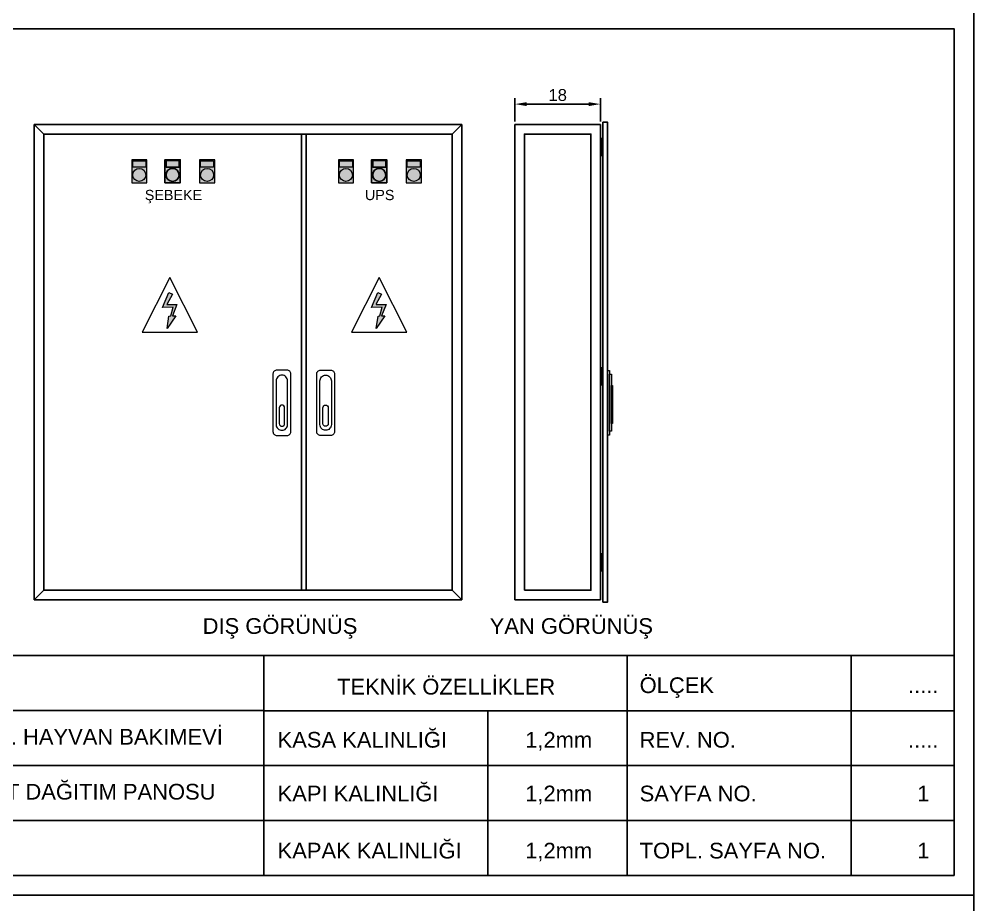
# Model space of a CAD drawing. Header units: millimetres. Extents: x 2046 to 14753, y 2361 to 29276.
# Drawn here: x 10252.7 to 10453.7, y 3766.4 to 3952.9 of the extents above; entities that cross this region are included whole.
import ezdxf
from ezdxf.enums import TextEntityAlignment as Align

# ---------------------------------------------------------------- set-up
doc = ezdxf.new("R2010")
doc.units = ezdxf.units.MM
doc.linetypes.add('ACAD_ISO02W100', pattern=[15, 12, -3])
for name, color, linetype in [('KASKAT', 7, 'Continuous'), ('Layer 1', 7, 'Continuous'), ('MYKOLON', 3, 'Continuous'), ('MYKUVVET', 1, 'Continuous')]:
    doc.layers.add(name, color=color, linetype=linetype)
doc.styles.add('MY5', font='arial.ttf')
doc.styles.get("Standard").update_dxf_attribs({"font": 'arial.ttf'})
doc.dimstyles.new('ISO-25', dxfattribs={"dimtxt": 2.5, "dimasz": 2.5, "dimexe": 1.25, "dimexo": 0.625, "dimtad": 1, "dimtxsty": 'Standard', "dimcen": 2.5, "dimadec": 0, "dimazin": 0, "dimtfac": 1, "dimtmove": 0, "dimatfit": 3, "dimfxl": 1, "dimarcsym": 0})

# ---------------------------------------------------------------- blocks, each defined once
blk = doc.blocks.new('Y1')
at = {"linetype": 'Continuous'}
h = blk.add_hatch(color=250, dxfattribs=at)
h.set_gradient(color1=(51, 51, 51), color2=(97, 97, 97), one_color=1, tint=0.38, name='HEMISPHERICAL')
h.paths.add_polyline_path([(17.5, 35), (-17.5, 35), (-17.5, -18), (17.5, -18)])
h.paths.add_polyline_path([(-15, 18), (-15, 33), (15, 33), (15, 18)], flags=16)
h = blk.add_hatch(color=7, dxfattribs=at)
h.set_gradient(color1=(255, 255, 255), color2=(232, 232, 232), rotation=90, one_color=1, tint=0.91, name='CYLINDER')
h.paths.add_polyline_path([(-15, 33), (15, 33), (15, 18), (-15, 18)])
h = blk.add_hatch(color=3)
h.set_gradient(color1=(0, 255, 0), one_color=1, tint=1, name='SPHERICAL')
h.paths.add_polyline_path([(15, 0, 1), (-15, 0, 1)])
at = {"color": 250, "linetype": 'Continuous'}
for points in [[(-17.5, -18), (17.5, -18), (17.5, 35), (-17.5, 35)], [(-15, 33), (15, 33), (15, 18), (-15, 18)]]:
    blk.add_lwpolyline(points, close=True, dxfattribs=at)
at = {"color": 4}
blk.add_circle((0, 0), 15, dxfattribs=at)
blk = doc.blocks.new('*D239')
at = {"layer": 'Defpoints', "color": 0, "transparency": 16777216}
for p in [(10375.07, 3934.98), (10357.07, 3930.67), (10375.07, 3930.67)]:
    blk.add_point(p, dxfattribs=at)
at = {"layer": 'MYKUVVET', "color": 0, "lineweight": -2, "transparency": 16777216}
for p, q in [((10357.07, 3931.29), (10357.07, 3936.23)), ((10375.07, 3931.29), (10375.07, 3936.23)), ((10359.57, 3934.98), (10372.57, 3934.98))]:
    blk.add_line(p, q, dxfattribs=at)
at = {"layer": 'MYKUVVET', "color": 0, "transparency": 16777216}
for points in [[(10359.57, 3935.39), (10359.57, 3934.56), (10357.07, 3934.98)], [(10372.57, 3935.39), (10372.57, 3934.56), (10375.07, 3934.98)]]:
    blk.add_solid(points, dxfattribs=at)
at = {"layer": 'MYKUVVET', "color": 0, "transparency": 16777216, "insert": (10366.07, 3936.88), "char_height": 2.5, "attachment_point": 5}
blk.add_mtext('18', dxfattribs=at)

msp = doc.modelspace()

# ---------------------------------------------------------------- hatches: boundary and pattern name
at = {"layer": 'KASKAT', "lineweight": 9}
h = msp.add_hatch(color=250, dxfattribs=at)
h.set_gradient(color1=(51, 51, 51), color2=(97, 97, 97), one_color=1, tint=0.38, name='HEMISPHERICAL')
h.paths.add_polyline_path([(10279.601, 3923.274), (10276.401, 3923.274), (10276.401, 3918.428), (10279.601, 3918.428)])
h.paths.add_polyline_path([(10276.629, 3921.72), (10276.629, 3923.091), (10279.372, 3923.091), (10279.372, 3921.72)], flags=16)
h = msp.add_hatch(color=250, dxfattribs=at)
h.set_gradient(color1=(51, 51, 51), color2=(97, 97, 97), one_color=1, tint=0.38, name='HEMISPHERICAL')
h.paths.add_polyline_path([(10293.874, 3923.274), (10290.674, 3923.274), (10290.674, 3918.428), (10293.874, 3918.428)])
h.paths.add_polyline_path([(10290.902, 3921.72), (10290.902, 3923.091), (10293.645, 3923.091), (10293.645, 3921.72)], flags=16)
h = msp.add_hatch(color=250, dxfattribs=at)
h.set_gradient(color1=(51, 51, 51), color2=(97, 97, 97), one_color=1, tint=0.38, name='HEMISPHERICAL')
h.paths.add_polyline_path([(10323.101, 3923.274), (10319.901, 3923.274), (10319.901, 3918.428), (10323.101, 3918.428)])
h.paths.add_polyline_path([(10320.129, 3921.72), (10320.129, 3923.091), (10322.872, 3923.091), (10322.872, 3921.72)], flags=16)
h = msp.add_hatch(color=250, dxfattribs=at)
h.set_gradient(color1=(51, 51, 51), color2=(97, 97, 97), one_color=1, tint=0.38, name='HEMISPHERICAL')
h.paths.add_polyline_path([(10337.374, 3923.274), (10334.174, 3923.274), (10334.174, 3918.428), (10337.374, 3918.428)])
h.paths.add_polyline_path([(10334.402, 3921.72), (10334.402, 3923.091), (10337.145, 3923.091), (10337.145, 3921.72)], flags=16)
h = msp.add_hatch(color=7, dxfattribs=at)
h.set_gradient(color1=(255, 255, 255), color2=(232, 232, 232), rotation=90, one_color=1, tint=0.91, name='CYLINDER')
h.paths.add_polyline_path([(10276.629, 3923.061), (10279.372, 3923.061), (10279.372, 3921.69), (10276.629, 3921.69)])
h = msp.add_hatch(color=2, dxfattribs=at)
h.set_gradient(color1=(255, 234, 0), one_color=1, tint=1, name='SPHERICAL')
h.paths.add_polyline_path([(10279.372, 3920.074, 1), (10276.629, 3920.074, 1)])
h = msp.add_hatch(color=7, dxfattribs=at)
h.set_gradient(color1=(255, 255, 255), color2=(232, 232, 232), rotation=90, one_color=1, tint=0.91, name='CYLINDER')
h.paths.add_polyline_path([(10290.902, 3923.061), (10293.645, 3923.061), (10293.645, 3921.69), (10290.902, 3921.69)])
h = msp.add_hatch(color=1, dxfattribs=at)
h.set_gradient(color1=(255, 0, 0), one_color=1, tint=1, name='SPHERICAL')
h.paths.add_polyline_path([(10293.645, 3920.074, 1), (10290.902, 3920.074, 1)])
h = msp.add_hatch(color=7, dxfattribs=at)
h.set_gradient(color1=(255, 255, 255), color2=(232, 232, 232), rotation=90, one_color=1, tint=0.91, name='CYLINDER')
h.paths.add_polyline_path([(10320.129, 3923.061), (10322.872, 3923.061), (10322.872, 3921.69), (10320.129, 3921.69)])
h = msp.add_hatch(color=2, dxfattribs=at)
h.set_gradient(color1=(255, 234, 0), one_color=1, tint=1, name='SPHERICAL')
h.paths.add_polyline_path([(10322.872, 3920.074, 1), (10320.129, 3920.074, 1)])
h = msp.add_hatch(color=7, dxfattribs=at)
h.set_gradient(color1=(255, 255, 255), color2=(232, 232, 232), rotation=90, one_color=1, tint=0.91, name='CYLINDER')
h.paths.add_polyline_path([(10334.402, 3923.061), (10337.145, 3923.061), (10337.145, 3921.69), (10334.402, 3921.69)])
h = msp.add_hatch(color=1, dxfattribs=at)
h.set_gradient(color1=(255, 0, 0), one_color=1, tint=1, name='SPHERICAL')
h.paths.add_polyline_path([(10337.145, 3920.074, 1), (10334.402, 3920.074, 1)])
at = {"layer": 'Layer 1', "linetype": 'ACAD_ISO02W100', "lineweight": 9, "ltscale": 200}
h = msp.add_hatch(color=0, dxfattribs=at)
h.dxf.hatch_style = 1
h.set_gradient(color1=(251, 214, 65), color2=(75, 65, 11), tint=1, name='INVCURVED')
h.paths.add_polyline_path([(10284.973, 3894.972), (10284.235, 3895.298), (10282.858, 3892.177), (10285.124, 3892.225), (10284.646, 3890.39), (10284.246, 3890.373), (10283.881, 3887.74), (10285.692, 3890.436), (10284.982, 3890.405), (10285.915, 3892.831), (10283.799, 3892.785)])
h = msp.add_hatch(color=0, dxfattribs=at)
h.dxf.hatch_style = 1
h.set_gradient(color1=(251, 214, 65), color2=(75, 65, 11), tint=1, name='INVCURVED')
h.paths.add_polyline_path([(10328.981, 3894.972), (10328.242, 3895.298), (10326.866, 3892.177), (10329.131, 3892.225), (10328.654, 3890.39), (10328.254, 3890.373), (10327.889, 3887.74), (10329.699, 3890.436), (10328.989, 3890.405), (10329.922, 3892.831), (10327.807, 3892.785)])

# ---------------------------------------------------------------- linework, layer by layer
at = {"lineweight": 9}
for p, q in [((10282.858, 3892.177), (10284.234, 3895.298)), ((10284.973, 3894.972), (10283.8, 3892.785)), ((10284.234, 3895.298), (10284.973, 3894.972)), ((10326.866, 3892.177), (10328.242, 3895.298)), ((10328.981, 3894.972), (10327.807, 3892.785)), ((10328.242, 3895.298), (10328.981, 3894.972)), ((10285.123, 3892.224), (10282.858, 3892.177)), ((10283.82, 3892.788), (10285.923, 3892.831)), ((10284.646, 3890.39), (10285.123, 3892.224)), ((10285.923, 3892.831), (10284.981, 3890.405)), ((10329.131, 3892.224), (10326.866, 3892.177)), ((10327.828, 3892.788), (10329.93, 3892.831)), ((10328.654, 3890.39), (10329.131, 3892.224)), ((10329.93, 3892.831), (10328.989, 3890.405)), ((10285.692, 3890.436), (10283.881, 3887.74)), ((10283.881, 3887.74), (10284.247, 3890.377)), ((10284.247, 3890.377), (10284.646, 3890.39)), ((10284.981, 3890.405), (10285.692, 3890.436)), ((10329.699, 3890.436), (10327.889, 3887.74)), ((10327.889, 3887.74), (10328.254, 3890.377)), ((10328.254, 3890.377), (10328.654, 3890.39)), ((10328.989, 3890.405), (10329.699, 3890.436))]:
    msp.add_line(p, q, dxfattribs=at)
for p, q in [((9976.789, 3818.89), (10449.544, 3818.89)), ((10304.199, 3818.89), (10304.199, 3772.624)), ((10380.716, 3818.89), (10380.716, 3772.624)), ((10427.859, 3818.89), (10427.859, 3772.624)), ((10104.873, 3807.323), (10304.199, 3807.323)), ((10304.199, 3807.245), (10449.544, 3807.245)), ((10351.342, 3807.245), (10351.342, 3772.624)), ((10104.873, 3795.757), (10434.652, 3795.757)), ((10304.199, 3795.757), (10449.544, 3795.757)), ((10104.873, 3784.19), (10449.544, 3784.19)), ((9976.789, 3772.624), (10449.544, 3772.624))]:
    msp.add_line(p, q)
for points in [[(10453.675, 3768.493), (10453.675, 3954.938), (9972.658, 3954.938), (9972.658, 3768.493), (10453.675, 3768.493)], [(10449.544, 3772.624), (10449.544, 3950.807), (9976.789, 3950.807), (9976.789, 3772.624)], [(10453.675, 3222.049), (10453.675, 3768.493), (9972.658, 3768.493), (9972.658, 3222.049), (10453.675, 3222.049)]]:
    msp.add_lwpolyline(points)
for points in [[(10306.939, 3865.242), (10309.099, 3865.242, 0.4142136), (10309.899, 3866.042), (10309.899, 3878.202, 0.4142136), (10309.099, 3879.002), (10306.939, 3879.002, 0.4142136), (10306.139, 3878.202), (10306.139, 3866.042, 0.4142136)], [(10318.3, 3865.242), (10316.14, 3865.242, -0.4142136), (10315.34, 3866.042), (10315.34, 3878.202, -0.4142136), (10316.14, 3879.002), (10318.3, 3879.002, -0.4142136), (10319.1, 3878.202), (10319.1, 3866.042, -0.4142136)], [(10308.019, 3866.322), (10308.019, 3866.322, 0.4142136), (10309.219, 3867.522), (10309.219, 3876.722, 0.4142136), (10308.019, 3877.922), (10308.019, 3877.922, 0.4142136), (10306.819, 3876.722), (10306.819, 3867.522, 0.4142136)], [(10317.22, 3866.322), (10317.22, 3866.322, -0.4142136), (10316.02, 3867.522), (10316.02, 3876.722, -0.4142136), (10317.22, 3877.922), (10317.22, 3877.922, -0.4142136), (10318.42, 3876.722), (10318.42, 3867.522, -0.4142136)], [(10308.019, 3867.162), (10308.019, 3867.162, 0.4142136), (10308.579, 3867.722), (10308.579, 3871.082, 0.4142136), (10308.019, 3871.642), (10308.019, 3871.642, 0.4142136), (10307.459, 3871.082), (10307.459, 3867.722, 0.4142136)], [(10317.22, 3867.162), (10317.22, 3867.162, -0.4142136), (10316.66, 3867.722), (10316.66, 3871.082, -0.4142136), (10317.22, 3871.642), (10317.22, 3871.642, -0.4142136), (10317.78, 3871.082), (10317.78, 3867.722, -0.4142136)]]:
    msp.add_lwpolyline(points, format="xyb", close=True, dxfattribs=at)
for points in [[(10376.574, 3878.922), (10376.974, 3878.922), (10376.974, 3865.322), (10376.574, 3865.322)], [(10376.974, 3878.122), (10377.374, 3878.122), (10377.374, 3866.122), (10376.974, 3866.122)], [(10377.374, 3875.746), (10377.574, 3875.746), (10377.574, 3867.722), (10377.374, 3867.722)]]:
    msp.add_lwpolyline(points, close=True, dxfattribs=at)
at = {"layer": 'KASKAT', "color": 252, "lineweight": 9}
for points in [[(10276.401, 3918.428), (10279.601, 3918.428), (10279.601, 3923.274), (10276.401, 3923.274)], [(10290.674, 3918.428), (10293.874, 3918.428), (10293.874, 3923.274), (10290.674, 3923.274)], [(10319.901, 3918.428), (10323.101, 3918.428), (10323.101, 3923.274), (10319.901, 3923.274)], [(10334.174, 3918.428), (10337.374, 3918.428), (10337.374, 3923.274), (10334.174, 3923.274)], [(10276.629, 3923.061), (10279.372, 3923.061), (10279.372, 3921.69), (10276.629, 3921.69)], [(10290.902, 3923.061), (10293.645, 3923.061), (10293.645, 3921.69), (10290.902, 3921.69)], [(10320.129, 3923.061), (10322.872, 3923.061), (10322.872, 3921.69), (10320.129, 3921.69)], [(10334.402, 3923.061), (10337.145, 3923.061), (10337.145, 3921.69), (10334.402, 3921.69)]]:
    msp.add_lwpolyline(points, close=True, dxfattribs=at)
for centre in [(10278.001, 3920.074), (10292.274, 3920.074), (10321.501, 3920.074), (10335.774, 3920.074)]:
    msp.add_circle(centre, 1.371, dxfattribs=at)
at = {"layer": 'Layer 1', "color": 0, "linetype": 'ACAD_ISO02W100', "lineweight": 9, "ltscale": 200, "extrusion": (-1.1e-15, -9e-16, -1)}
for p, q in [((10284.453, 3898.462), (10278.629, 3886.984)), ((10290.277, 3886.984), (10284.453, 3898.462)), ((10328.46, 3898.462), (10322.636, 3886.984)), ((10334.284, 3886.984), (10328.46, 3898.462)), ((10278.629, 3886.984), (10290.277, 3886.984)), ((10322.636, 3886.984), (10334.284, 3886.984))]:
    msp.add_line(p, q, dxfattribs=at)
at = {"layer": 'MYKUVVET', "color": 8}
for p, q in [((10255.882, 3930.669), (10257.882, 3928.669)), ((10345.882, 3930.669), (10343.882, 3928.669)), ((10312.119, 3832.669), (10312.119, 3928.669)), ((10313.119, 3832.669), (10313.119, 3928.669)), ((10375.074, 3927.764), (10375.574, 3927.764)), ((10375.324, 3927.764), (10375.324, 3924.158)), ((10375.074, 3924.158), (10375.574, 3924.158)), ((10375.074, 3879.47), (10375.574, 3879.47)), ((10375.324, 3879.47), (10375.324, 3875.863)), ((10375.074, 3875.863), (10375.574, 3875.863)), ((10375.074, 3840.351), (10375.574, 3840.351)), ((10375.324, 3840.351), (10375.324, 3836.745)), ((10375.074, 3836.745), (10375.574, 3836.745)), ((10255.882, 3830.669), (10257.882, 3832.669)), ((10345.882, 3830.669), (10343.882, 3832.669))]:
    msp.add_line(p, q, dxfattribs=at)
for points in [[(10375.574, 3830.169), (10376.574, 3830.169), (10376.574, 3931.169), (10375.574, 3931.169)], [(10255.882, 3830.669), (10345.882, 3830.669), (10345.882, 3930.669), (10255.882, 3930.669)], [(10357.074, 3830.669), (10375.074, 3830.669), (10375.074, 3930.669), (10357.074, 3930.669)], [(10257.882, 3832.669), (10343.882, 3832.669), (10343.882, 3928.669), (10257.882, 3928.669)], [(10359.074, 3832.669), (10373.074, 3832.669), (10373.074, 3928.669), (10359.074, 3928.669)]]:
    msp.add_lwpolyline(points, close=True, dxfattribs=at)

# ---------------------------------------------------------------- block references
at = {"linetype": 'Continuous', "lineweight": 9, "xscale": 0.0914285714272865, "yscale": 0.0914285714272865, "zscale": 0.0914285714272865}
for p in [(10285.001, 3920.074), (10328.501, 3920.074)]:
    msp.add_blockref('Y1', p, dxfattribs=at)

# ---------------------------------------------------------------- texts
at = {"color": 1}
for s, p in [('DIŞ GÖRÜNÜŞ', (10291.336, 3823.475)), ('YAN GÖRÜNÜŞ', (10351.752, 3823.475)), ('1K-IT / 1K-UT DAĞITIM PANOSU', (10224.281, 3788.598))]:
    msp.add_text(s, height=3.3047, dxfattribs=at).set_placement(p)
for s, height, p in [('TEKNİK ÖZELLİKLER', 3.3047, (10342.576, 3810.712)), ('.....', 3.3047, (10443.015, 3811.017)), ('.....', 3.3047, (10443.015, 3799.529)), ('1', 3.305, (10443.015, 3788.222)), ('1', 3.305, (10443.015, 3776.2))]:
    msp.add_text(s, height=height).set_placement(p, align=Align.CENTER)
for s, p in [('ÖLÇEK', (10383.315, 3811.017)), ('ÜRGÜP BEL. HAYVAN BAKIMEVİ', (10224.281, 3800.165)), ('KASA KALINLIĞI', (10307.111, 3799.529)), ('1,2mm', (10359.221, 3799.529)), ('REV. NO.', (10383.315, 3799.529)), ('KAPI KALINLIĞI', (10307.111, 3788.222)), ('1,2mm', (10359.221, 3788.222)), ('SAYFA NO.', (10383.315, 3788.222)), ('KAPAK KALINLIĞI', (10307.111, 3776.2)), ('1,2mm', (10359.221, 3776.2)), ('TOPL. SAYFA NO.', (10383.315, 3776.2))]:
    msp.add_text(s, height=3.3047).set_placement(p)
at = {"layer": 'MYKOLON', "style": 'MY5'}
for s, p in [('ŞEBEKE', (10279.153, 3914.769)), ('UPS', (10325.497, 3914.769))]:
    msp.add_text(s, height=2.16, dxfattribs=at).set_placement(p)

# ---------------------------------------------------------------- dimensions: what is measured, and where the dimension line sits
at = {"layer": 'MYKUVVET', "color": 8}
dim = msp.add_linear_dim(base=(10375.074, 3934.977), p1=(10357.074, 3930.669), p2=(10375.074, 3930.669), dimstyle='ISO-25', dxfattribs=at)
dim.commit()
dim.dimension.update_dxf_attribs({"geometry": '*D239', "text_midpoint": (10366.074, 3936.878)})

doc.saveas('drawing.dxf')
